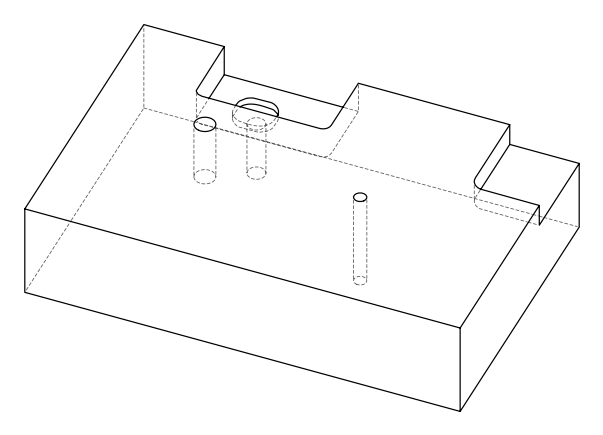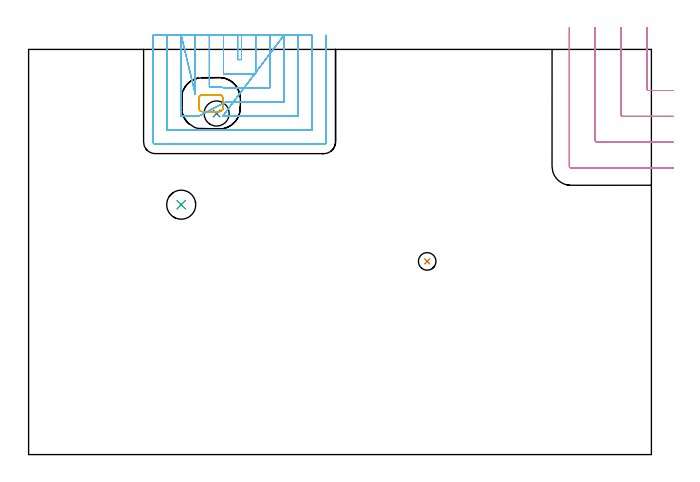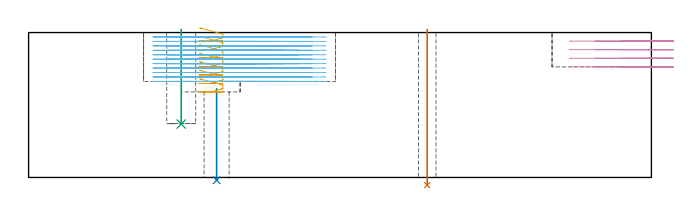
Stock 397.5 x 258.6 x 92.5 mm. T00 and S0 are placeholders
(PLAN: 6 operations, 4 tool changes, 43.1 min)
(1 DRILL_THROUGH_HOLE_FROM_SOLID_MATERIAL | STEP1HOLE | UGT0301_507 | 0.4 min | 9078 mm3)
(2 INDEXABLE_INSERT_DRILL_THROUGH_HOLE_FROM_SOLID | STEP1HOLE_1 | NXT0302_003 | 0.24 min | 18564 mm3)
(3 INDEXABLE_INSERT_DRILL_BLIND_HOLE_FROM_SOLID | STEP1POCKET | NXT0302_008 | 0.24 min | 15619 mm3)
(4 MILL_CORNER_NOTCH_RECTANGULAR | CORNER_NOTCH_RECTANGULAR | UGT0201_105 | Follow Part, ap 5.5, ae 75% | 3.78 min | 119708 mm3)
(5 MILL_RECTANGULAR_POCKET | POCKET_RECTANGULAR_STRAIGHT | UGT0201_105 | Follow Part, ap 5.5, ae 75% | 1.61 min | 32961 mm3)
(6 MILL_SLOT | SLOT_PARTIAL_RECTANGULAR | NXT0201_011 | Follow Part, ap 3, ae 75% | 36.86 min | 220033 mm3)
(TOOL UGT0301_507 | Carbide Drill 11.2 mm | D11.2 PA118 FL94 Z2)
(TOOL NXT0302_003 | Index. Insert Drill 16mm [880-D1600L20-05] | D16 PA176 FL80 Z2)
(TOOL NXT0302_008 | Index. Insert Drill 18.5mm [880-D1850L25-05] | D18.5 PA176 FL93 Z2)
(TOOL UGT0201_105 | End Mill 22 mm | D22 FL25 Z2)
(TOOL NXT0201_011 | ENDMILL 12mm [2P460-1200-NA 1630] | D12 FL38 Z6)
(OP 1 DRILL_THROUGH_HOLE_FROM_SOLID_MATERIAL)
G17 G21 G94 G90
T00 M6
G54
G17 G0 G90 X254.4 Y123.3 S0 M3
G43 Z102.5 H0
G94 G81 G98 Z-4.865 F250. R94.5
G80
M5
M2
(OP 2 INDEXABLE_INSERT_DRILL_THROUGH_HOLE_FROM_SOLID)
G17 G21 G94 G90
T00 M6
G54
G17 G0 G90 X120. Y217.7 S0 M3
G43 Z102.5 H1
G94 G81 G98 Z-1.779 F250. R56.6
G80
M5
M2
(OP 3 INDEXABLE_INSERT_DRILL_BLIND_HOLE_FROM_SOLID)
G17 G21 G94 G90
T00 M6
G54
G17 G0 G90 X97.4 Y159.5 S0 M3
G43 Z102.5 H1
G94 G81 G98 Z34.1 F250. R94.5
G80
M5
M2
(OP 4 MILL_CORNER_NOTCH_RECTANGULAR)
G17 G21 G94 G90
T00 M6
G54
G17 G0 G90 X394.6 Y272.6 S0 M3
G43 Z102.5 H0
Z87.025
G94 G1 Y269.6 F250.
Y233.494 F500.
G3 X395.694 Y232.4 R1.1
G1 X408.5
X411.5 F250.
G0 Z102.5
X378.1 Y272.6
Z87.025
G1 Y269.6
Y216.995 F500.
G3 X379.195 Y215.9 R1.1
G1 X408.5
X411.5 F250.
G0 Z102.5
X361.6 Y272.6
Z87.025
G1 Y269.6
Y200.495 F500.
G3 X362.695 Y199.4 R1.1
G1 X408.5
X411.5 F250.
G0 Z102.5
X345.1 Y272.6
Z87.025
G1 Y269.6
Y183.995 F500.
G3 X346.195 Y182.9 R1.1
G1 X408.5
X411.5 F250.
G0 Z102.5
X394.6 Y272.6
Z81.55
G1 Y269.6
Y233.494 F500.
G3 X395.694 Y232.4 R1.1
G1 X408.5
X411.5 F250.
G0 Z102.5
X378.1 Y272.6
Z81.55
G1 Y269.6
Y216.995 F500.
G3 X379.195 Y215.9 R1.1
G1 X408.5
X411.5 F250.
G0 Z102.5
X361.6 Y272.6
Z81.55
G1 Y269.6
Y200.495 F500.
G3 X362.695 Y199.4 R1.1
G1 X408.5
X411.5 F250.
G0 Z102.5
X345.1 Y272.6
Z81.55
G1 Y269.6
Y183.995 F500.
G3 X346.195 Y182.9 R1.1
G1 X408.5
X411.5 F250.
G0 Z102.5
X394.6 Y272.6
Z76.075
G1 Y269.6
Y233.494 F500.
G3 X395.694 Y232.4 R1.1
G1 X408.5
X411.5 F250.
G0 Z102.5
X378.1 Y272.6
Z76.075
G1 Y269.6
Y216.995 F500.
G3 X379.195 Y215.9 R1.1
G1 X408.5
X411.5 F250.
G0 Z102.5
X361.6 Y272.6
Z76.075
G1 Y269.6
Y200.495 F500.
G3 X362.695 Y199.4 R1.1
G1 X408.5
X411.5 F250.
G0 Z102.5
X345.1 Y272.6
Z76.075
G1 Y269.6
Y183.995 F500.
G3 X346.195 Y182.9 R1.1
G1 X408.5
X411.5 F250.
G0 Z102.5
X394.6 Y272.6
Z70.6
G1 Y269.6
Y233.494 F500.
G3 X395.694 Y232.4 R1.1
G1 X408.5
X411.5 F250.
G0 Z102.5
X378.1 Y272.6
Z70.6
G1 Y269.6
Y216.995 F500.
G3 X379.195 Y215.9 R1.1
G1 X408.5
X411.5 F250.
G0 Z102.5
X361.6 Y272.6
Z70.6
G1 Y269.6
Y200.495 F500.
G3 X362.695 Y199.4 R1.1
G1 X408.5
X411.5 F250.
G0 Z102.5
X345.1 Y272.6
Z70.6
G1 Y269.6
Y183.995 F500.
G3 X346.195 Y182.9 R1.1
G1 X408.5
X411.5 F250.
G0 Z102.5
M5
M2
(OP 5 MILL_RECTANGULAR_POCKET)
G17 G21 G94 G90
T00 M6
G54
G17 G0 G90 X109.274 Y219.621 S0 M3
G43 Z102.5 H0
Z95.5
G94 G1 X109.341 Y219.541 Z95.472 F250.
X109.644 Y219.287 Z95.366
X109.988 Y219.092 Z95.26
X110.361 Y218.962 Z95.154
X110.752 Y218.9 Z95.048
X121.948 Z92.048
X122.339 Y218.962 Z91.942
X122.712 Y219.092 Z91.836
X123.056 Y219.287 Z91.73
X123.359 Y219.541 Z91.624
X123.613 Y219.844 Z91.518
X123.808 Y220.188 Z91.413
X123.938 Y220.561 Z91.307
X124. Y220.952 Z91.201
Y227.548 Z89.433
X123.938 Y227.939 Z89.327
X123.808 Y228.312 Z89.221
X123.613 Y228.656 Z89.115
X123.359 Y228.959 Z89.009
X123.056 Y229.213 Z88.903
X122.712 Y229.408 Z88.798
X122.339 Y229.538 Z88.692
X121.948 Y229.6 Z88.586
X121.8 Z88.546
X116.35 Z87.086
X110.9 F500.
G3 X108.7 Y227.4 R2.2
G1 Y221.1
G3 X110.9 Y218.9 R2.2
G1 X121.8
G3 X124. Y221.1 R2.2
G1 Y227.4
G3 X121.8 Y229.6 R2.2
G1 X116.35
X115.35
G0 X109.274 Y219.621 Z90.086
G1 X109.341 Y219.541 Z90.058 F250.
X109.644 Y219.287 Z89.952
X109.988 Y219.092 Z89.846
X110.361 Y218.962 Z89.74
X110.752 Y218.9 Z89.634
X121.948 Z86.634
X122.339 Y218.962 Z86.528
X122.712 Y219.092 Z86.422
X123.056 Y219.287 Z86.316
X123.359 Y219.541 Z86.21
X123.613 Y219.844 Z86.104
X123.808 Y220.188 Z85.998
X123.938 Y220.561 Z85.892
X124. Y220.952 Z85.786
Y227.548 Z84.019
X123.938 Y227.939 Z83.913
X123.808 Y228.312 Z83.807
X123.613 Y228.656 Z83.701
X123.359 Y228.959 Z83.595
X123.056 Y229.213 Z83.489
X122.712 Y229.408 Z83.383
X122.339 Y229.538 Z83.277
X121.948 Y229.6 Z83.171
X121.8 Z83.132
X116.35 Z81.671
X110.9 F500.
G3 X108.7 Y227.4 R2.2
G1 Y221.1
G3 X110.9 Y218.9 R2.2
G1 X121.8
G3 X124. Y221.1 R2.2
G1 Y227.4
G3 X121.8 Y229.6 R2.2
G1 X116.35
X115.35
G0 X109.274 Y219.621 Z84.671
G1 X109.341 Y219.541 Z84.643 F250.
X109.644 Y219.287 Z84.537
X109.988 Y219.092 Z84.431
X110.361 Y218.962 Z84.326
X110.752 Y218.9 Z84.22
X121.948 Z81.219
X122.339 Y218.962 Z81.114
X122.712 Y219.092 Z81.008
X123.056 Y219.287 Z80.902
X123.359 Y219.541 Z80.796
X123.613 Y219.844 Z80.69
X123.808 Y220.188 Z80.584
X123.938 Y220.561 Z80.478
X124. Y220.952 Z80.372
Y227.548 Z78.605
X123.938 Y227.939 Z78.499
X123.808 Y228.312 Z78.393
X123.613 Y228.656 Z78.287
X123.359 Y228.959 Z78.181
X123.056 Y229.213 Z78.075
X122.712 Y229.408 Z77.969
X122.339 Y229.538 Z77.863
X121.948 Y229.6 Z77.757
X121.8 Z77.717
X116.35 Z76.257
X110.9 F500.
G3 X108.7 Y227.4 R2.2
G1 Y221.1
G3 X110.9 Y218.9 R2.2
G1 X121.8
G3 X124. Y221.1 R2.2
G1 Y227.4
G3 X121.8 Y229.6 R2.2
G1 X116.35
X115.35
G0 X109.274 Y219.621 Z79.257
G1 X109.341 Y219.541 Z79.229 F250.
X109.644 Y219.287 Z79.123
X109.988 Y219.092 Z79.017
X110.361 Y218.962 Z78.911
X110.752 Y218.9 Z78.805
X121.948 Z75.805
X122.339 Y218.962 Z75.699
X122.712 Y219.092 Z75.593
X123.056 Y219.287 Z75.487
X123.359 Y219.541 Z75.382
X123.613 Y219.844 Z75.276
X123.808 Y220.188 Z75.17
X123.938 Y220.561 Z75.064
X124. Y220.952 Z74.958
Y227.548 Z73.19
X123.938 Y227.939 Z73.084
X123.808 Y228.312 Z72.978
X123.613 Y228.656 Z72.872
X123.359 Y228.959 Z72.767
X123.056 Y229.213 Z72.661
X122.712 Y229.408 Z72.555
X122.339 Y229.538 Z72.449
X121.948 Y229.6 Z72.343
X121.8 Z72.303
X116.35 Z70.843
X110.9 F500.
G3 X108.7 Y227.4 R2.2
G1 Y221.1
G3 X110.9 Y218.9 R2.2
G1 X121.8
G3 X124. Y221.1 R2.2
G1 Y227.4
G3 X121.8 Y229.6 R2.2
G1 X116.35
X115.35
G0 X109.274 Y219.621 Z73.843
G1 X109.341 Y219.541 Z73.815 F250.
X109.644 Y219.287 Z73.709
X109.988 Y219.092 Z73.603
X110.361 Y218.962 Z73.497
X110.752 Y218.9 Z73.391
X121.948 Z70.391
X122.339 Y218.962 Z70.285
X122.712 Y219.092 Z70.179
X123.056 Y219.287 Z70.073
X123.359 Y219.541 Z69.967
X123.613 Y219.844 Z69.861
X123.808 Y220.188 Z69.755
X123.938 Y220.561 Z69.65
X124. Y220.952 Z69.544
Y227.548 Z67.776
X123.938 Y227.939 Z67.67
X123.808 Y228.312 Z67.564
X123.613 Y228.656 Z67.458
X123.359 Y228.959 Z67.352
X123.056 Y229.213 Z67.246
X122.712 Y229.408 Z67.14
X122.339 Y229.538 Z67.035
X121.948 Y229.6 Z66.929
X121.8 Z66.889
X116.35 Z65.429
X110.9 F500.
G3 X108.7 Y227.4 R2.2
G1 Y221.1
G3 X110.9 Y218.9 R2.2
G1 X121.8
G3 X124. Y221.1 R2.2
G1 Y227.4
G3 X121.8 Y229.6 R2.2
G1 X116.35
X115.35
G0 X109.274 Y219.621 Z68.429
G1 X109.341 Y219.541 Z68.401 F250.
X109.644 Y219.287 Z68.295
X109.988 Y219.092 Z68.189
X110.361 Y218.962 Z68.083
X110.752 Y218.9 Z67.977
X121.948 Z64.977
X122.339 Y218.962 Z64.871
X122.712 Y219.092 Z64.765
X123.056 Y219.287 Z64.659
X123.359 Y219.541 Z64.553
X123.613 Y219.844 Z64.447
X123.808 Y220.188 Z64.341
X123.938 Y220.561 Z64.235
X124. Y220.952 Z64.129
Y227.548 Z62.362
X123.938 Y227.939 Z62.256
X123.808 Y228.312 Z62.15
X123.613 Y228.656 Z62.044
X123.359 Y228.959 Z61.938
X123.056 Y229.213 Z61.832
X122.712 Y229.408 Z61.726
X122.339 Y229.538 Z61.62
X121.948 Y229.6 Z61.514
X121.8 Z61.475
X116.35 Z60.014
X110.9 F500.
G3 X108.7 Y227.4 R2.2
G1 Y221.1
G3 X110.9 Y218.9 R2.2
G1 X121.8
G3 X124. Y221.1 R2.2
G1 Y227.4
G3 X121.8 Y229.6 R2.2
G1 X116.35
X115.35
G0 X109.274 Y219.621 Z63.014
G1 X109.341 Y219.541 Z62.986 F250.
X109.644 Y219.287 Z62.88
X109.988 Y219.092 Z62.774
X110.361 Y218.962 Z62.668
X110.752 Y218.9 Z62.563
X121.948 Z59.562
X122.339 Y218.962 Z59.456
X122.712 Y219.092 Z59.351
X123.056 Y219.287 Z59.245
X123.359 Y219.541 Z59.139
X123.613 Y219.844 Z59.033
X123.808 Y220.188 Z58.927
X123.938 Y220.561 Z58.821
X124. Y220.952 Z58.715
Y227.548 Z56.947
X123.938 Y227.939 Z56.842
X123.808 Y228.312 Z56.736
X123.613 Y228.656 Z56.63
X123.359 Y228.959 Z56.524
X123.056 Y229.213 Z56.418
X122.712 Y229.408 Z56.312
X122.339 Y229.538 Z56.206
X121.948 Y229.6 Z56.1
X121.8 Z56.06
X116.35 Z54.6
X110.9 F500.
G3 X108.7 Y227.4 R2.2
G1 Y221.1
G3 X110.9 Y218.9 R2.2
G1 X121.8
G3 X124. Y221.1 R2.2
G1 Y227.4
G3 X121.8 Y229.6 R2.2
G1 X116.35
X115.35
G0 Z102.5
M5
M2
(OP 6 MILL_SLOT)
G17 G21 G94 G90
T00 M6
G54
G17 G0 G90 X133.4 Y267.6 S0 M3
G43 Z102.5 H1
Z89.664
G94 G1 Y264.6 F250.
Y252.1 F500.
X135.9
Y264.6
Y267.6 F250.
X124.4
Y264.6
Y243.1 F500.
X144.9
Y264.6
Y267.6 F250.
X115.4
Y264.6
Y234.6 F500.
X120.851
G2 X124.282 Y234.171 R8.755
G1 X124.456 Y234.1
X153.9
Y264.6
Y267.6 F250.
X106.4
Y264.6
Y233.03 F500.
Y230.03 F250.
X97.4 Y267.6 F500.
Y264.6 F250.
Y216.1 F500.
X105.723
X108.723 F250.
X126. Y225.1 F500.
X129. F250.
X162.9 F500.
Y264.6
Y267.6 F250.
X123.984 Y216.1 F500.
X126.984 F250.
X171.9 F500.
Y264.6
Y267.6 F250.
X88.4
Y264.6
Y207.1 F500.
X180.9
Y264.6
Y267.6 F250.
X79.4
Y264.6
Y199.6 F500.
G3 X80.9 Y198.1 R1.5
G1 X188.4
G3 X189.9 Y199.6 R1.5
G1 Y264.6
Y267.6 F250.
G0 X133.4 Z86.827
G1 Y264.6
Y252.1 F500.
X135.9
Y264.6
Y267.6 F250.
X124.4
Y264.6
Y243.1 F500.
X144.9
Y264.6
Y267.6 F250.
X115.4
Y264.6
Y234.6 F500.
X120.851
G2 X124.282 Y234.171 R8.756
G1 X124.456 Y234.1
X153.9
Y264.6
Y267.6 F250.
X106.4
Y264.6
Y233.03 F500.
Y230.03 F250.
X97.4 Y267.6 F500.
Y264.6 F250.
Y216.1 F500.
X105.723
X108.723 F250.
X126. Y225.1 F500.
X129. F250.
X162.9 F500.
Y264.6
Y267.6 F250.
X123.984 Y216.1 F500.
X126.984 F250.
X171.9 F500.
Y264.6
Y267.6 F250.
X88.4
Y264.6
Y207.1 F500.
X180.9
Y264.6
Y267.6 F250.
X79.4
Y264.6
Y199.6 F500.
G3 X80.9 Y198.1 R1.5
G1 X188.4
G3 X189.9 Y199.6 R1.5
G1 Y264.6
Y267.6 F250.
G0 X133.4 Z83.991
G1 Y264.6
Y252.1 F500.
X135.9
Y264.6
Y267.6 F250.
X124.4
Y264.6
Y243.1 F500.
X144.9
Y264.6
Y267.6 F250.
X115.4
Y264.6
Y234.6 F500.
X120.851
G2 X124.286 Y234.17 R8.758
G1 X124.457 Y234.1
X153.9
Y264.6
Y267.6 F250.
X106.4
Y264.6
Y233.03 F500.
Y230.03 F250.
X97.4 Y267.6 F500.
Y264.6 F250.
Y216.1 F500.
X105.723
X108.723 F250.
X126. Y225.1 F500.
X129. F250.
X162.9 F500.
Y264.6
Y267.6 F250.
X123.977 Y216.1 F500.
X126.977 F250.
X171.9 F500.
Y264.6
Y267.6 F250.
X88.4
Y264.6
Y207.1 F500.
X180.9
Y264.6
Y267.6 F250.
X79.4
Y264.6
Y199.6 F500.
G3 X80.9 Y198.1 R1.5
G1 X188.4
G3 X189.9 Y199.6 R1.5
G1 Y264.6
Y267.6 F250.
G0 X133.4 Z81.154
G1 Y264.6
Y252.1 F500.
X135.9
Y264.6
Y267.6 F250.
X124.4
Y264.6
Y243.1 F500.
X144.9
Y264.6
Y267.6 F250.
X115.4
Y264.6
Y234.6 F500.
X120.851
G2 X124.286 Y234.17 R8.758
G1 X124.457 Y234.1
X153.9
Y264.6
Y267.6 F250.
X106.4
Y264.6
Y233.03 F500.
Y230.03 F250.
X97.4 Y267.6 F500.
Y264.6 F250.
Y216.1 F500.
X105.723
X108.723 F250.
X126. Y225.1 F500.
X129. F250.
X162.9 F500.
Y264.6
Y267.6 F250.
X123.977 Y216.1 F500.
X126.977 F250.
X171.9 F500.
Y264.6
Y267.6 F250.
X88.4
Y264.6
Y207.1 F500.
X180.9
Y264.6
Y267.6 F250.
X79.4
Y264.6
Y199.6 F500.
G3 X80.9 Y198.1 R1.5
G1 X188.4
G3 X189.9 Y199.6 R1.5
G1 Y264.6
Y267.6 F250.
G0 X133.4 Z78.318
G1 Y264.6
Y252.1 F500.
X135.9
Y264.6
Y267.6 F250.
X124.4
Y264.6
Y243.1 F500.
X144.9
Y264.6
Y267.6 F250.
X115.4
Y264.6
Y234.6 F500.
X120.851
G2 X124.286 Y234.17 R8.755
G1 X124.457 Y234.1
X153.9
Y264.6
Y267.6 F250.
X106.4
Y264.6
Y233.03 F500.
Y230.03 F250.
X97.4 Y267.6 F500.
Y264.6 F250.
Y216.1 F500.
X105.723
X108.723 F250.
X126. Y225.1 F500.
X129. F250.
X162.9 F500.
Y264.6
Y267.6 F250.
X123.984 Y216.1 F500.
X126.984 F250.
X171.9 F500.
Y264.6
Y267.6 F250.
X88.4
Y264.6
Y207.1 F500.
X180.9
Y264.6
Y267.6 F250.
X79.4
Y264.6
Y199.6 F500.
G3 X80.9 Y198.1 R1.5
G1 X188.4
G3 X189.9 Y199.6 R1.5
G1 Y264.6
Y267.6 F250.
G0 X133.4 Z75.482
G1 Y264.6
Y252.1 F500.
X135.9
Y264.6
Y267.6 F250.
X124.4
Y264.6
Y243.1 F500.
X144.9
Y264.6
Y267.6 F250.
X115.4
Y264.6
Y234.6 F500.
X120.851
G2 X124.286 Y234.17 R8.755
G1 X124.457 Y234.1
X153.9
Y264.6
Y267.6 F250.
X106.4
Y264.6
Y233.029 F500.
Y230.029 F250.
X97.4 Y267.6 F500.
Y264.6 F250.
Y216.1 F500.
X105.723
X108.723 F250.
X126. Y225.1 F500.
X129. F250.
X162.9 F500.
Y264.6
Y267.6 F250.
X123.984 Y216.1 F500.
X126.984 F250.
X171.9 F500.
Y264.6
Y267.6 F250.
X88.4
Y264.6
Y207.1 F500.
X180.9
Y264.6
Y267.6 F250.
X79.4
Y264.6
Y199.6 F500.
G3 X80.9 Y198.1 R1.5
G1 X188.4
G3 X189.9 Y199.6 R1.5
G1 Y264.6
Y267.6 F250.
G0 X133.4 Z72.645
G1 Y264.6
Y252.1 F500.
X135.9
Y264.6
Y267.6 F250.
X124.4
Y264.6
Y243.1 F500.
X144.9
Y264.6
Y267.6 F250.
X115.4
Y264.6
Y234.6 F500.
X120.851
G2 X124.286 Y234.17 R8.757
G1 X124.457 Y234.1
X153.9
Y264.6
Y267.6 F250.
X106.4
Y264.6
Y233.029 F500.
Y230.029 F250.
X97.4 Y267.6 F500.
Y264.6 F250.
Y216.1 F500.
X105.723
X108.723 F250.
X126. Y225.1 F500.
X129. F250.
X162.9 F500.
Y264.6
Y267.6 F250.
X123.984 Y216.1 F500.
X126.984 F250.
X171.9 F500.
Y264.6
Y267.6 F250.
X88.4
Y264.6
Y207.1 F500.
X180.9
Y264.6
Y267.6 F250.
X79.4
Y264.6
Y199.6 F500.
G3 X80.9 Y198.1 R1.5
G1 X188.4
G3 X189.9 Y199.6 R1.5
G1 Y264.6
Y267.6 F250.
G0 X133.4 Z69.809
G1 Y264.6
Y252.1 F500.
X135.9
Y264.6
Y267.6 F250.
X124.4
Y264.6
Y243.1 F500.
X144.9
Y264.6
Y267.6 F250.
X115.4
Y264.6
Y234.6 F500.
X120.851
G2 X124.286 Y234.17 R8.758
G1 X124.457 Y234.1
X153.9
Y264.6
Y267.6 F250.
X106.4
Y264.6
Y233.03 F500.
Y230.03 F250.
X97.4 Y267.6 F500.
Y264.6 F250.
Y216.1 F500.
X105.723
X108.723 F250.
X126. Y225.1 F500.
X129. F250.
X162.9 F500.
Y264.6
Y267.6 F250.
X123.983 Y216.1 F500.
X126.983 F250.
X171.9 F500.
Y264.6
Y267.6 F250.
X88.4
Y264.6
Y207.1 F500.
X180.9
Y264.6
Y267.6 F250.
X79.4
Y264.6
Y199.6 F500.
G3 X80.9 Y198.1 R1.5
G1 X188.4
G3 X189.9 Y199.6 R1.5
G1 Y264.6
Y267.6 F250.
G0 X133.4 Z66.973
G1 Y264.6
Y252.1 F500.
X135.9
Y264.6
Y267.6 F250.
X124.4
Y264.6
Y243.1 F500.
X144.9
Y264.6
Y267.6 F250.
X115.4
Y264.6
Y234.6 F500.
X120.851
G2 X124.286 Y234.17 R8.758
G1 X124.457 Y234.1
X153.9
Y264.6
Y267.6 F250.
X106.4
Y264.6
Y233.03 F500.
Y230.03 F250.
X97.4 Y267.6 F500.
Y264.6 F250.
Y216.1 F500.
X105.723
X108.723 F250.
X126. Y225.1 F500.
X129. F250.
X162.9 F500.
Y264.6
Y267.6 F250.
X123.983 Y216.1 F500.
X126.983 F250.
X171.9 F500.
Y264.6
Y267.6 F250.
X88.4
Y264.6
Y207.1 F500.
X180.9
Y264.6
Y267.6 F250.
X79.4
Y264.6
Y199.6 F500.
G3 X80.9 Y198.1 R1.5
G1 X188.4
G3 X189.9 Y199.6 R1.5
G1 Y264.6
Y267.6 F250.
G0 X133.4 Z64.136
G1 Y264.6
Y252.1 F500.
X135.9
Y264.6
Y267.6 F250.
X124.4
Y264.6
Y243.1 F500.
X144.9
Y264.6
Y267.6 F250.
X115.4
Y264.6
Y234.6 F500.
X120.851
X120.927 Y234.601
G2 X123.233 Y234.453 R8.646
X124.2 Y234.199 R8.432
G1 X124.285 Y234.17
X124.457 Y234.1
X153.9
Y264.6
Y267.6 F250.
X106.4
Y264.6
Y233.03 F500.
Y230.03 F250.
X97.4 Y267.6 F500.
Y264.6 F250.
Y216.1 F500.
X105.723
X108.723 F250.
X126. Y225.1 F500.
X129. F250.
X162.9 F500.
Y264.6
Y267.6 F250.
X123.984 Y216.1 F500.
X126.984 F250.
X171.9 F500.
Y264.6
Y267.6 F250.
X88.4
Y264.6
Y207.1 F500.
X180.9
Y264.6
Y267.6 F250.
X79.4
Y264.6
Y199.6 F500.
G3 X80.9 Y198.1 R1.5
G1 X188.4
G3 X189.9 Y199.6 R1.5
G1 Y264.6
Y267.6 F250.
G0 X133.4 Z61.3
G1 Y264.6
Y252.1 F500.
X135.9
Y264.6
Y267.6 F250.
X124.4
Y264.6
Y243.1 F500.
X144.9
Y264.6
Y267.6 F250.
X115.4
Y264.6
Y234.6 F500.
X120.851
X120.927 Y234.601
G2 X123.233 Y234.453 R8.65
X124.2 Y234.199 R8.432
G1 X124.292 Y234.168
X124.452 Y234.1
X153.9
Y264.6
Y267.6 F250.
X106.4
Y264.6
Y233.03 F500.
Y230.03 F250.
X97.4 Y267.6 F500.
Y264.6 F250.
Y216.1 F500.
X105.738
X108.738 F250.
X126. Y225.1 F500.
X129. F250.
X162.9 F500.
Y264.6
Y267.6 F250.
X123.984 Y216.1 F500.
X126.984 F250.
X171.9 F500.
Y264.6
Y267.6 F250.
X88.4
Y264.6
Y207.1 F500.
X180.9
Y264.6
Y267.6 F250.
X79.4
Y264.6
Y199.6 F500.
G3 X80.9 Y198.1 R1.5
G1 X188.4
G3 X189.9 Y199.6 R1.5
G1 Y264.6
Y267.6 F250.
G0 Z102.5
M5
M2
